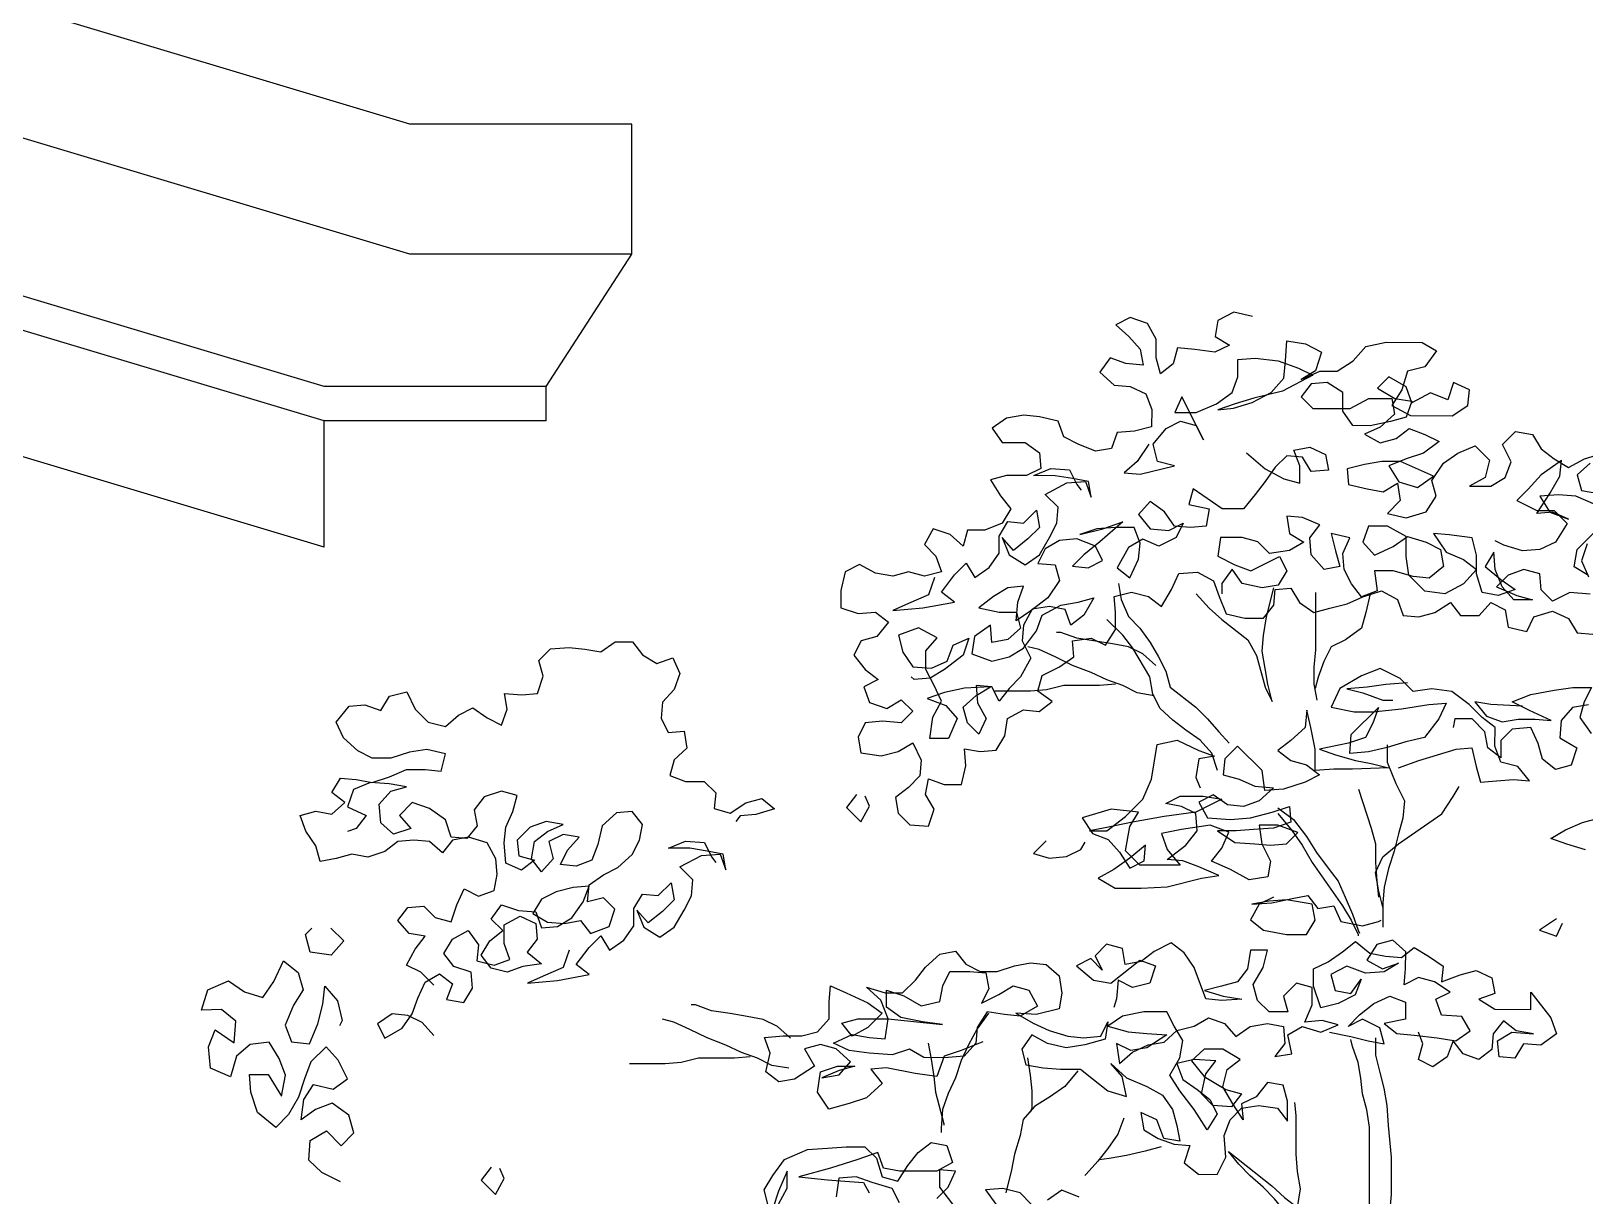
# Model space of a CAD drawing. Header units: millimetres. Extents: x 2002 to 2114, y 811 to 859.
# Drawn here: x 2018.953 to 2019.863, y 819.631 to 820.313 of the extents above; entities that cross this region are included whole.
import ezdxf

# ---------------------------------------------------------------- set-up
doc = ezdxf.new("R2010")
doc.units = ezdxf.units.MM
doc.header["$LTSCALE"] = 0.04
for name, color, linetype in [('02', 1, 'Continuous'), ('0_Architettonico', 8, 'Continuous'), ('chiaro', 252, 'Continuous')]:
    doc.layers.add(name, color=color, linetype=linetype)

msp = doc.modelspace()

# ---------------------------------------------------------------- linework, layer by layer
at = {"layer": '02'}
for p, q in [((2019.17509, 820.25873), (2018.18509, 820.55573)), ((2019.12509, 820.08492), (2018.13509, 820.38192)), ((2019.12509, 820.01092), (2018.00509, 820.34692)), ((2019.30509, 820.25873), (2019.17509, 820.25873)), ((2019.25509, 820.08492), (2019.25509, 820.10492)), ((2019.25509, 820.08492), (2019.25509, 820.10492)), ((2019.12509, 820.01092), (2019.12509, 820.08492)), ((2019.25509, 820.08492), (2019.12509, 820.08492))]:
    msp.add_line(p, q, dxfattribs=at)
msp.add_lwpolyline([(2019.25509, 820.10492), (2019.30509, 820.18251), (2019.30509, 820.25873)], dxfattribs=at)
at = {"layer": '0_Architettonico'}
for points in [[(2019.66856, 820.14608), (2019.65762, 820.14862), (2019.64835, 820.14358), (2019.64666, 820.13432), (2019.65507, 820.12926), (2019.64665, 820.12505), (2019.63487, 820.12675), (2019.62476, 820.1276), (2019.62223, 820.11834), (2019.61465, 820.11245), (2019.61213, 820.12172), (2019.61214, 820.13266), (2019.6071, 820.14193), (2019.597, 820.14531), (2019.58857, 820.1411), (2019.59614, 820.13436), (2019.60287, 820.12678), (2019.60455, 820.11752), (2019.59445, 820.11837), (2019.58519, 820.12174), (2019.57929, 820.11333), (2019.5877, 820.10574), (2019.59696, 820.10489), (2019.60622, 820.10068), (2019.60958, 820.09141), (2019.60957, 820.08131), (2019.59946, 820.07879), (2019.58936, 820.07796), (2019.58598, 820.0687), (2019.57672, 820.06703), (2019.56662, 820.07124), (2019.5582, 820.07546), (2019.55484, 820.08473), (2019.5439, 820.08726), (2019.53464, 820.08811), (2019.52454, 820.08644), (2019.51611, 820.08055), (2019.522, 820.07213), (2019.53547, 820.07211), (2019.54388, 820.06621), (2019.54472, 820.05695), (2019.53629, 820.05275), (2019.52451, 820.05276), (2019.51524, 820.05024), (2019.52113, 820.04098), (2019.52701, 820.03339), (2019.52195, 820.02498), (2019.51185, 820.02078), (2019.50174, 820.02079), (2019.49921, 820.01153), (2019.49164, 820.01827), (2019.48154, 820.02165), (2019.47648, 820.01239), (2019.48321, 820.00565), (2019.48657, 819.99639), (2019.47646, 819.99387), (2019.4672, 819.9964), (2019.45794, 819.99389), (2019.44784, 819.99558), (2019.43858, 820.00064), (2019.43016, 819.99644), (2019.42762, 819.98549), (2019.42761, 819.97539), (2019.43771, 819.97201), (2019.44782, 819.97285), (2019.45539, 819.96695), (2019.44865, 819.95853), (2019.43938, 819.95602), (2019.43517, 819.9476), (2019.44189, 819.93918), (2019.44946, 819.93328), (2019.44104, 819.92907), (2019.4444, 819.91981), (2019.4545, 819.91643), (2019.46292, 819.92148), (2019.46965, 819.91473), (2019.46291, 819.90801), (2019.45197, 819.90886), (2019.44186, 819.90802), (2019.43765, 819.89961), (2019.43932, 819.89035), (2019.45111, 819.88865), (2019.46121, 819.89117), (2019.46964, 819.89621), (2019.47468, 819.8861), (2019.47383, 819.87684), (2019.46709, 819.87011), (2019.4595, 819.86423), (2019.46118, 819.85497), (2019.46791, 819.84822), (2019.47885, 819.84737), (2019.48223, 819.85747), (2019.47719, 819.8659), (2019.47888, 819.87516), (2019.48814, 819.87178), (2019.49824, 819.87177), (2019.50078, 819.88271), (2019.49994, 819.89282), (2019.5092, 819.89112), (2019.51847, 819.89196), (2019.52352, 819.90037), (2019.52522, 819.91047), (2019.53448, 819.91552), (2019.54374, 819.91467), (2019.55133, 819.92055), (2019.54291, 819.92645), (2019.54545, 819.93571), (2019.55555, 819.94076), (2019.56398, 819.94664), (2019.56315, 819.9559), (2019.57409, 819.95758), (2019.58251, 819.95336), (2019.58841, 819.96262), (2019.58842, 819.97272), (2019.58759, 819.98198), (2019.59769, 819.9845), (2019.60779, 819.98196), (2019.61536, 819.97606), (2019.62127, 819.98616), (2019.62548, 819.99542), (2019.63643, 819.99625), (2019.64569, 819.99119), (2019.64905, 819.98192), (2019.65325, 819.97182), (2019.66419, 819.96928), (2019.67513, 819.96927), (2019.68103, 819.97684), (2019.68189, 819.9861), (2019.69115, 819.98694), (2019.69619, 819.97851), (2019.7046, 819.97261), (2019.71387, 819.97513), (2019.72397, 819.97765), (2019.73324, 819.98185), (2019.74419, 819.98521), (2019.75344, 819.98015), (2019.7568, 819.97088), (2019.76606, 819.97003), (2019.77533, 819.97255), (2019.78459, 819.97843), (2019.79048, 819.97085), (2019.80142, 819.97084), (2019.80817, 819.97841), (2019.81658, 819.97419), (2019.81826, 819.96409), (2019.8292, 819.96155), (2019.83342, 819.96997), (2019.84437, 819.97333), (2019.85362, 819.96911), (2019.85867, 819.96068), (2019.86793, 819.95983)], [(2019.60787, 820.07121), (2019.60113, 820.06111), (2019.59355, 820.05438), (2019.60281, 820.05353), (2019.62302, 820.05856), (2019.61292, 820.0611), (2019.6104, 820.0712), (2019.61799, 820.08046), (2019.62641, 820.08466), (2019.63567, 820.08213), (2019.63987, 820.0737), (2019.62726, 820.09897), (2019.62305, 820.08972), (2019.63567, 820.0897), (2019.64747, 820.09474), (2019.65673, 820.10147), (2019.66011, 820.11073), (2019.66012, 820.12083), (2019.67022, 820.12167), (2019.68369, 820.11997), (2019.69547, 820.11575), (2019.70389, 820.11153), (2019.6862, 820.10229), (2019.66936, 820.09809), (2019.65841, 820.09473), (2019.6483, 820.09138), (2019.65757, 820.09221), (2019.66851, 820.09557), (2019.67946, 820.10145), (2019.68705, 820.10986), (2019.6879, 820.11997), (2019.68875, 820.13175), (2019.6997, 820.13006), (2019.70895, 820.125), (2019.70558, 820.11406), (2019.69715, 820.10901), (2019.7081, 820.11405), (2019.71821, 820.11404), (2019.72747, 820.11993), (2019.73506, 820.12834), (2019.74685, 820.13086), (2019.76789, 820.13084), (2019.77631, 820.12578), (2019.76956, 820.11652), (2019.75946, 820.11401), (2019.75608, 820.10306), (2019.75018, 820.09381), (2019.76112, 820.0879), (2019.78554, 820.08788), (2019.7948, 820.09377), (2019.79565, 820.10303), (2019.7864, 820.10725), (2019.78302, 820.09715), (2019.77292, 820.10136), (2019.76197, 820.09548), (2019.75861, 820.10475), (2019.74851, 820.11065), (2019.74177, 820.10392), (2019.75187, 820.09802), (2019.76197, 820.09632), (2019.75859, 820.08707), (2019.74933, 820.08455), (2019.73754, 820.08203), (2019.72744, 820.08204), (2019.72155, 820.09047), (2019.72156, 820.10141), (2019.71231, 820.10731), (2019.70304, 820.10648), (2019.69714, 820.09891), (2019.70387, 820.09217), (2019.72576, 820.09215), (2019.73671, 820.09803), (2019.75018, 820.09802), (2019.75186, 820.08876), (2019.74343, 820.08119), (2019.73417, 820.07698), (2019.74342, 820.07192), (2019.75269, 820.07444), (2019.76027, 820.08033), (2019.76953, 820.07695), (2019.77794, 820.07273), (2019.76868, 820.06601), (2019.75857, 820.06265), (2019.74846, 820.05845), (2019.75435, 820.04918), (2019.76529, 820.0458), (2019.77456, 820.05253), (2019.7552, 820.06097), (2019.74426, 820.06098), (2019.73415, 820.0593), (2019.72405, 820.05679), (2019.72488, 820.04753), (2019.73582, 820.04499), (2019.74508, 820.0433), (2019.75351, 820.04834), (2019.75518, 820.03824), (2019.7476, 820.03067), (2019.75854, 820.02813), (2019.77033, 820.03149), (2019.77623, 820.04074), (2019.77371, 820.05001), (2019.78046, 820.0601), (2019.78888, 820.06599), (2019.79899, 820.07019), (2019.8074, 820.06176), (2019.80487, 820.05166), (2019.7956, 820.04662), (2019.80823, 820.04661), (2019.81665, 820.05165), (2019.82003, 820.06091), (2019.81499, 820.07102), (2019.82257, 820.07859), (2019.83267, 820.07689), (2019.83772, 820.06847), (2019.84529, 820.06257), (2019.8537, 820.05751), (2019.86297, 820.06255), (2019.87392, 820.06591)], [(2019.66512, 820.0661), (2019.67606, 820.05683), (2019.687, 820.05093), (2019.69625, 820.04839), (2019.69626, 820.0585), (2019.6929, 820.06776), (2019.70217, 820.06944), (2019.71143, 820.06522), (2019.7131, 820.05596), (2019.703, 820.05512), (2019.69795, 820.06355), (2019.68869, 820.0644), (2019.68195, 820.05767), (2019.67605, 820.04925), (2019.67015, 820.04168), (2019.66341, 820.03327), (2019.65078, 820.03328), (2019.63395, 820.04508), (2019.63142, 820.03582), (2019.6432, 820.03329), (2019.64151, 820.02319), (2019.63224, 820.02235), (2019.62298, 820.0232), (2019.6171, 820.03163), (2019.60868, 820.03753), (2019.60194, 820.02996), (2019.60867, 820.02153), (2019.61961, 820.02068), (2019.62804, 820.02488), (2019.62382, 820.01647), (2019.61371, 820.01142), (2019.60445, 820.01564), (2019.59603, 820.0106), (2019.58928, 819.99882), (2019.59686, 819.99292), (2019.60192, 820.00386), (2019.60277, 820.01312), (2019.59941, 820.02238), (2019.58846, 820.02239), (2019.57752, 820.02156), (2019.56741, 820.0182), (2019.58089, 820.02156), (2019.59268, 820.02576), (2019.5792, 820.01398), (2019.56993, 820.00641), (2019.56319, 819.99968), (2019.57245, 819.99883), (2019.58087, 820.00304), (2019.57667, 820.01146), (2019.56573, 820.01568), (2019.55562, 820.01485), (2019.5472, 820.0098), (2019.54298, 820.00139), (2019.55308, 820.00053), (2019.5556, 819.99127), (2019.54886, 819.98117), (2019.53875, 819.97361), (2019.53032, 819.96772), (2019.53117, 819.97866), (2019.53455, 819.98792), (2019.52529, 819.98709), (2019.51686, 819.98205), (2019.50844, 819.97532), (2019.52022, 819.97278), (2019.53033, 819.97277), (2019.53284, 819.96351), (2019.52526, 819.95678), (2019.516, 819.9551), (2019.51516, 819.96521), (2019.5059, 819.95848), (2019.5042, 819.94838), (2019.51599, 819.94416), (2019.52609, 819.94668), (2019.53452, 819.95172), (2019.5421, 819.96182), (2019.54548, 819.97107), (2019.55643, 819.97696), (2019.56653, 819.97863), (2019.5758, 819.98115), (2019.5699, 819.97105), (2019.56231, 819.96517), (2019.55895, 819.97443), (2019.54969, 819.97612), (2019.53959, 819.97445), (2019.53453, 819.96519), (2019.53368, 819.95593), (2019.53872, 819.94582), (2019.53282, 819.93488), (2019.52608, 819.92815), (2019.52018, 819.92058), (2019.51597, 819.929), (2019.50671, 819.92986), (2019.50755, 819.91975), (2019.51259, 819.91049), (2019.50837, 819.90123), (2019.50164, 819.90797), (2019.49912, 819.91723), (2019.50671, 819.92396), (2019.51513, 819.92901), (2019.49998, 819.92818), (2019.48819, 819.92566), (2019.47808, 819.9223), (2019.48902, 819.91808), (2019.49575, 819.9105), (2019.49069, 819.89872), (2019.47974, 819.89873), (2019.48144, 819.91136), (2019.4865, 819.92061), (2019.4823, 819.92988), (2019.47725, 819.93914), (2019.47726, 819.95009), (2019.48401, 819.95766), (2019.47307, 819.96356), (2019.46128, 819.95936), (2019.46379, 819.94926), (2019.46968, 819.94083), (2019.48062, 819.93998), (2019.48989, 819.94418), (2019.49326, 819.95344), (2019.50253, 819.95764), (2019.49915, 819.94754), (2019.4882, 819.93913), (2019.47977, 819.93409), (2019.47051, 819.93326), (2019.46883, 819.93494)], [(2019.86968, 820.03561), (2019.8579, 820.04067), (2019.8478, 820.04152), (2019.83685, 820.04069), (2019.84273, 820.03142), (2019.85368, 820.0272), (2019.84442, 820.03142), (2019.83516, 820.03059), (2019.84274, 820.04237), (2019.84865, 820.05246), (2019.8495, 820.06172), (2019.8377, 820.05332), (2019.83012, 820.0449), (2019.82338, 820.03817), (2019.83516, 820.03227), (2019.84526, 820.03226), (2019.85283, 820.02468), (2019.84609, 820.01374), (2019.83682, 820.00954), (2019.82672, 820.0087), (2019.81578, 820.01208), (2019.81073, 820.01461)], [(2019.86633, 820.06002), (2019.85875, 820.0533), (2019.86127, 820.04403), (2019.87137, 820.04234)], [(2019.48235, 819.99302), (2019.47898, 819.98292), (2019.46719, 819.97788), (2019.45792, 819.97368), (2019.4756, 819.97535), (2019.49413, 819.9787), (2019.48656, 819.9846), (2019.49414, 819.9947), (2019.50088, 820.00142), (2019.50593, 819.993), (2019.51435, 819.99889), (2019.52025, 820.0073), (2019.52026, 820.0174), (2019.52532, 820.02582), (2019.53458, 820.02497), (2019.54217, 820.03254), (2019.54384, 820.02243), (2019.5371, 820.0157), (2019.52868, 820.00898), (2019.52195, 820.01656), (2019.52615, 820.00645), (2019.5354, 820.00055), (2019.54383, 820.00644), (2019.54973, 820.01653), (2019.55395, 820.02495), (2019.5548, 820.03421), (2019.54723, 820.04179), (2019.55986, 820.04852), (2019.57081, 820.04935), (2019.57417, 820.04009), (2019.57249, 820.04935), (2019.56323, 820.05104), (2019.55313, 820.05273), (2019.5405, 820.05275), (2019.55061, 820.05695), (2019.56155, 820.05609), (2019.56576, 820.04767), (2019.56828, 820.0443)], [(2019.86626, 819.98341), (2019.85448, 819.98426), (2019.84437, 819.97922), (2019.83764, 819.98596), (2019.83681, 819.99522), (2019.82755, 819.99776), (2019.81829, 819.9944), (2019.81154, 819.98767), (2019.82333, 819.98261), (2019.83258, 819.98007), (2019.82164, 819.98008), (2019.81491, 819.98767), (2019.81071, 819.99777), (2019.80988, 820.00788), (2019.80482, 819.99946), (2019.81407, 819.99188), (2019.82249, 819.98598), (2019.81238, 819.98262), (2019.80312, 819.98431), (2019.79976, 819.99526), (2019.79977, 820.0062), (2019.79726, 820.01631), (2019.78379, 820.018), (2019.77453, 820.01885), (2019.78209, 820.0079), (2019.79219, 820.00368), (2019.79977, 819.99778), (2019.79218, 819.98937), (2019.78123, 819.98349), (2019.76944, 819.98518), (2019.76019, 819.99445), (2019.75852, 820.0054), (2019.75853, 820.01719), (2019.74759, 820.02309), (2019.73664, 820.0231), (2019.73327, 820.01384), (2019.74, 820.00626), (2019.75095, 820.0113), (2019.75937, 820.01718), (2019.77031, 820.01381), (2019.77873, 820.00959), (2019.7804, 819.99948), (2019.77198, 819.99276), (2019.76272, 819.99361), (2019.75093, 819.99699), (2019.73999, 819.997), (2019.74166, 819.98521), (2019.7324, 819.98185), (2019.72651, 819.98943), (2019.72231, 819.99785), (2019.72147, 820.00712), (2019.72569, 820.01637), (2019.71475, 820.01891), (2019.71727, 820.0088), (2019.71978, 819.99954), (2019.71052, 819.99786), (2019.70295, 820.00629), (2019.70212, 820.01639), (2019.70802, 820.02397), (2019.69792, 820.02819), (2019.68866, 820.02904), (2019.69033, 820.01893), (2019.69875, 820.01387), (2019.69033, 820.00883), (2019.67854, 820.00716), (2019.67181, 820.0139), (2019.66255, 820.01643), (2019.64992, 820.01644), (2019.64823, 820.0055), (2019.65832, 820.00044), (2019.66758, 819.99706), (2019.68443, 820.00547), (2019.68863, 819.99704), (2019.68357, 819.98863), (2019.67431, 819.98695), (2019.66252, 819.98949), (2019.65664, 819.99791), (2019.65074, 819.9895), (2019.65073, 819.98361)], [(2019.86543, 819.99436), (2019.85702, 819.99941), (2019.85871, 820.00952), (2019.86882, 820.01961)], [(2019.86461, 820.01288), (2019.86123, 820.00278), (2019.86543, 819.99351)], [(2019.59012, 819.98956), (2019.59179, 819.98029), (2019.59599, 819.97019), (2019.60272, 819.96344), (2019.60861, 819.95502), (2019.61365, 819.9466), (2019.61785, 819.93817), (2019.62037, 819.92891), (2019.63552, 819.91711), (2019.64225, 819.91037), (2019.64897, 819.90278), (2019.65486, 819.89604)], [(2019.63558, 819.98362), (2019.64315, 819.97519), (2019.65072, 819.96845), (2019.66586, 819.95665), (2019.6709, 819.94739), (2019.67594, 819.92886), (2019.68014, 819.92044), (2019.67762, 819.93054), (2019.67595, 819.9398), (2019.67427, 819.94991), (2019.67513, 819.95917), (2019.67682, 819.97011), (2019.68104, 819.98695)], [(2019.70546, 819.9844), (2019.70543, 819.95072), (2019.70458, 819.94062), (2019.70457, 819.93052), (2019.70624, 819.92125)], [(2019.73745, 819.98353), (2019.73491, 819.97258), (2019.73238, 819.96333), (2019.72311, 819.9566), (2019.71469, 819.9524), (2019.71047, 819.94398), (2019.7071, 819.93472), (2019.70541, 819.92799)], [(2019.61196, 819.94155), (2019.60439, 819.94829), (2019.59598, 819.95251), (2019.58672, 819.9542), (2019.57662, 819.95589), (2019.56567, 819.95758), (2019.55641, 819.96096), (2019.55389, 819.96096)], [(2019.64811, 819.88005), (2019.64475, 819.89016), (2019.63802, 819.89774), (2019.62961, 819.90364), (2019.62204, 819.90954), (2019.61447, 819.91629), (2019.61027, 819.92471), (2019.60859, 819.93481), (2019.5985, 819.95166), (2019.59262, 819.95924), (2019.58336, 819.96851)], [(2019.18916, 819.75427), (2019.18159, 819.76186), (2019.17317, 819.76607), (2019.17823, 819.77533), (2019.18413, 819.7829), (2019.17487, 819.78459), (2019.16814, 819.79218), (2019.17404, 819.79975), (2019.18331, 819.80058), (2019.19003, 819.79384), (2019.19929, 819.79131), (2019.20267, 819.80141), (2019.20689, 819.81066), (2019.2153, 819.80645), (2019.22457, 819.80981), (2019.22626, 819.81907), (2019.22543, 819.82833), (2019.22038, 819.83759), (2019.20944, 819.84097), (2019.20018, 819.8393), (2019.19428, 819.83172), (2019.18671, 819.83847), (2019.17745, 819.83932), (2019.16819, 819.83848), (2019.1606, 819.8326), (2019.1505, 819.82924), (2019.14124, 819.83093), (2019.13197, 819.82841), (2019.12271, 819.82674), (2019.12019, 819.836), (2019.11431, 819.84443), (2019.11095, 819.85369), (2019.12021, 819.85621), (2019.12947, 819.85452), (2019.13706, 819.86124), (2019.12948, 819.86714), (2019.13454, 819.87556), (2019.1438, 819.87471), (2019.15306, 819.87302), (2019.16317, 819.87637), (2019.17328, 819.88058), (2019.18422, 819.88057), (2019.19348, 819.87971), (2019.19602, 819.88982), (2019.18507, 819.89235), (2019.17497, 819.89068), (2019.16402, 819.88732), (2019.15308, 819.88733), (2019.14466, 819.89155), (2019.13625, 819.89913), (2019.13205, 819.9084), (2019.13963, 819.91765), (2019.14889, 819.91848), (2019.15815, 819.91511), (2019.16321, 819.92352), (2019.17332, 819.92604), (2019.17836, 819.91593), (2019.18593, 819.90835), (2019.19603, 819.90581), (2019.20361, 819.91254), (2019.21204, 819.91674), (2019.22045, 819.91084), (2019.22887, 819.90662), (2019.23224, 819.91588), (2019.23057, 819.92514), (2019.24067, 819.92429), (2019.24993, 819.92513), (2019.25331, 819.93523), (2019.25079, 819.94449), (2019.25753, 819.95122), (2019.26848, 819.95205), (2019.27774, 819.9512), (2019.287, 819.94951), (2019.29542, 819.95539), (2019.30553, 819.95539), (2019.31141, 819.9478), (2019.31983, 819.94274), (2019.32909, 819.9461), (2019.33329, 819.93684), (2019.32992, 819.92758), (2019.32317, 819.92001), (2019.32232, 819.91075), (2019.32653, 819.90232), (2019.33579, 819.90316), (2019.33746, 819.89305), (2019.32988, 819.88633), (2019.32735, 819.87707), (2019.3366, 819.87369), (2019.34755, 819.87368), (2019.35428, 819.86694), (2019.35343, 819.85768), (2019.36269, 819.85514), (2019.37195, 819.86103), (2019.38122, 819.86355), (2019.38879, 819.85765), (2019.37784, 819.85429), (2019.36858, 819.85345), (2019.36605, 819.85009)], [(2019.61111, 819.92387), (2019.601, 819.92556), (2019.59259, 819.92978), (2019.58333, 819.93315), (2019.57407, 819.93737), (2019.56313, 819.94159), (2019.55303, 819.94665), (2019.54378, 819.95087), (2019.53704, 819.95256)], [(2019.7542, 819.88164), (2019.76599, 819.88584), (2019.78788, 819.89255), (2019.79714, 819.89339), (2019.79966, 819.88244), (2019.80218, 819.87318), (2019.81144, 819.87401), (2019.82154, 819.87484), (2019.8308, 819.87399), (2019.82408, 819.88242), (2019.81398, 819.88495), (2019.81062, 819.89422), (2019.81063, 819.90516), (2019.80305, 819.91106), (2019.79548, 819.91865), (2019.78539, 819.92623), (2019.7736, 819.92793), (2019.76266, 819.92625), (2019.75509, 819.93384), (2019.7433, 819.93974), (2019.73235, 819.93554), (2019.71972, 819.92798), (2019.71466, 819.91704), (2019.72813, 819.9145), (2019.73907, 819.91449), (2019.75591, 819.91616), (2019.77191, 819.91867), (2019.78201, 819.9195), (2019.7778, 819.91024), (2019.76937, 819.89931), (2019.75842, 819.89679), (2019.74747, 819.89343), (2019.73652, 819.89092), (2019.72558, 819.89008), (2019.72643, 819.90103), (2019.74244, 819.91701), (2019.73906, 819.90775), (2019.73485, 819.89934), (2019.72474, 819.89598), (2019.7079, 819.89263), (2019.71716, 819.88925), (2019.72894, 819.88587), (2019.7382, 819.88418), (2019.7483, 819.88164), (2019.72725, 819.88082), (2019.71631, 819.88083), (2019.70536, 819.88), (2019.70537, 819.89263), (2019.70286, 819.90526), (2019.70034, 819.91537), (2019.69949, 819.90526), (2019.69107, 819.89769), (2019.68348, 819.89181), (2019.69105, 819.88591), (2019.70031, 819.88337), (2019.70789, 819.87747), (2019.69946, 819.87327), (2019.68683, 819.86907), (2019.67588, 819.86824), (2019.67421, 819.88003), (2019.65991, 819.89435), (2019.65233, 819.88678), (2019.65148, 819.87752), (2019.66074, 819.87499), (2019.66999, 819.87077), (2019.68094, 819.86992), (2019.67251, 819.86235), (2019.66325, 819.85899), (2019.65399, 819.85984), (2019.64557, 819.86574), (2019.63715, 819.86154), (2019.64219, 819.85227), (2019.65566, 819.85142), (2019.66745, 819.85225), (2019.68008, 819.85561), (2019.69019, 819.85897), (2019.69102, 819.8497), (2019.68092, 819.84635), (2019.66913, 819.84551), (2019.65902, 819.84468), (2019.64808, 819.84469), (2019.65818, 819.83795), (2019.66996, 819.83709), (2019.67922, 819.83624), (2019.68848, 819.83708), (2019.69523, 819.84381), (2019.68344, 819.84803), (2019.6725, 819.84804), (2019.67417, 819.83709), (2019.67921, 819.82698), (2019.67752, 819.81772), (2019.66657, 819.81605), (2019.65564, 819.82195), (2019.64469, 819.82701), (2019.6506, 819.83459), (2019.65481, 819.84384), (2019.64387, 819.84806), (2019.62703, 819.84555), (2019.61524, 819.84304), (2019.6186, 819.83377), (2019.62617, 819.82451), (2019.6026, 819.82453), (2019.59418, 819.83295), (2019.59672, 819.84726), (2019.60178, 819.85568), (2019.58579, 819.85738), (2019.56894, 819.85234), (2019.57483, 819.84307), (2019.58409, 819.8397), (2019.59082, 819.83211), (2019.5967, 819.82285), (2019.60512, 819.82705), (2019.60597, 819.83631), (2019.59671, 819.82874), (2019.58744, 819.82201), (2019.57817, 819.81697), (2019.58827, 819.81107), (2019.60343, 819.81106), (2019.61858, 819.81188), (2019.63879, 819.81692), (2019.6489, 819.81859), (2019.63711, 819.82365), (2019.62786, 819.82703), (2019.6186, 819.82788), (2019.62955, 819.83629), (2019.63629, 819.8447), (2019.63546, 819.85481), (2019.62704, 819.85902), (2019.61778, 819.86072), (2019.62621, 819.86492), (2019.63968, 819.86491), (2019.65062, 819.86321), (2019.63546, 819.85565), (2019.61694, 819.85314), (2019.59841, 819.84979), (2019.58241, 819.84644), (2019.57315, 819.84476), (2019.58325, 819.84475), (2019.5942, 819.85316), (2019.60432, 819.86325), (2019.60938, 819.87504), (2019.61276, 819.89524), (2019.62455, 819.89775), (2019.63718, 819.89185), (2019.64643, 819.88847), (2019.63717, 819.8868), (2019.63548, 819.87585), (2019.638, 819.86996)], [(2019.58838, 819.93062), (2019.57912, 819.92979), (2019.55807, 819.92981), (2019.54796, 819.92729), (2019.5387, 819.92646), (2019.51765, 819.92648)], [(2019.75929, 819.93131), (2019.74666, 819.93048), (2019.73572, 819.9288), (2019.72393, 819.92797), (2019.73319, 819.92544), (2019.74497, 819.92122), (2019.75086, 819.92121)], [(2019.82663, 819.91778), (2019.80811, 819.91863), (2019.79885, 819.92033), (2019.80558, 819.9119), (2019.81484, 819.90853), (2019.8241, 819.9102), (2019.8342, 819.91019), (2019.84346, 819.90934), (2019.83084, 819.91525), (2019.82074, 819.92031), (2019.83169, 819.92451), (2019.84517, 819.92702), (2019.85611, 819.92869), (2019.86706, 819.92868), (2019.86284, 819.92027), (2019.86031, 819.91101), (2019.86703, 819.90174)], [(2019.86536, 819.91858), (2019.8561, 819.91691), (2019.84936, 819.90934), (2019.84851, 819.89923), (2019.85861, 819.89333), (2019.85523, 819.88323), (2019.84596, 819.88071), (2019.83839, 819.88661), (2019.83588, 819.89588), (2019.83167, 819.90514), (2019.82073, 819.90431), (2019.81399, 819.89758), (2019.81398, 819.88748), (2019.80641, 819.89338), (2019.80473, 819.90264), (2019.79716, 819.91023), (2019.78706, 819.91023), (2019.78621, 819.90518)], [(2019.74747, 819.89512), (2019.74746, 819.88501), (2019.7525, 819.87238), (2019.75755, 819.86227), (2019.75669, 819.85217), (2019.75416, 819.84291), (2019.75162, 819.83281), (2019.74825, 819.82271), (2019.74571, 819.81177), (2019.74486, 819.80251), (2019.74485, 819.78819)], [(2019.18913, 819.7248), (2019.1824, 819.73239), (2019.17399, 819.7366), (2019.16473, 819.73746), (2019.1563, 819.73157), (2019.1605, 819.72315), (2019.17061, 819.72903), (2019.17651, 819.73744), (2019.17989, 819.7467), (2019.18411, 819.75596), (2019.19253, 819.761), (2019.2001, 819.7551), (2019.19673, 819.74585), (2019.20683, 819.74415), (2019.21189, 819.75257), (2019.21105, 819.76183), (2019.20095, 819.76521), (2019.19507, 819.77279), (2019.20013, 819.7812), (2019.20939, 819.78625), (2019.21528, 819.77782), (2019.21443, 819.76856), (2019.22453, 819.76603), (2019.23379, 819.76939), (2019.23043, 819.77865), (2019.23044, 819.78959), (2019.23971, 819.79464), (2019.24897, 819.79042), (2019.2498, 819.78116), (2019.2439, 819.77359), (2019.25231, 819.76684), (2019.24137, 819.76517), (2019.2321, 819.76181), (2019.22284, 819.76434), (2019.21696, 819.77193), (2019.22202, 819.78034), (2019.2296, 819.78623), (2019.22287, 819.79297), (2019.22877, 819.80138), (2019.23887, 819.79801), (2019.24897, 819.79715), (2019.25233, 819.78789), (2019.26159, 819.78872), (2019.27002, 819.79377), (2019.27676, 819.80302), (2019.28014, 819.81228), (2019.27088, 819.81145), (2019.26077, 819.80893), (2019.25235, 819.80473), (2019.24729, 819.79631), (2019.2557, 819.79126), (2019.26581, 819.7904), (2019.27507, 819.79208), (2019.28095, 819.7845), (2019.2919, 819.7887), (2019.29528, 819.7988), (2019.28855, 819.80554), (2019.27929, 819.80302), (2019.28014, 819.81312), (2019.28856, 819.81901), (2019.29699, 819.82321), (2019.30541, 819.83078), (2019.30963, 819.8392), (2019.31132, 819.84846), (2019.30544, 819.85604), (2019.29617, 819.8552), (2019.28775, 819.84764), (2019.28521, 819.83669), (2019.28184, 819.82743), (2019.27257, 819.82407), (2019.26331, 819.82493), (2019.26753, 819.83334), (2019.27427, 819.84091), (2019.26501, 819.8426), (2019.25659, 819.8384), (2019.2591, 819.8283), (2019.25236, 819.82073), (2019.24648, 819.82831), (2019.24817, 819.83841), (2019.25575, 819.8443), (2019.26502, 819.8485), (2019.25491, 819.85019), (2019.24565, 819.84683), (2019.23807, 819.83926), (2019.2389, 819.83), (2019.24816, 819.82747), (2019.24058, 819.82158), (2019.23132, 819.8258), (2019.23049, 819.83758), (2019.23134, 819.84684), (2019.23556, 819.8561), (2019.23809, 819.86536), (2019.22883, 819.8679), (2019.21873, 819.86454), (2019.21282, 819.85696), (2019.2145, 819.8477), (2019.2086, 819.84013), (2019.19934, 819.84098), (2019.19598, 819.85109), (2019.18673, 819.85783), (2019.17663, 819.86121), (2019.16904, 819.85364), (2019.17577, 819.84605), (2019.16566, 819.8427), (2019.15809, 819.84944), (2019.15726, 819.86038), (2019.164, 819.86795), (2019.17327, 819.87047), (2019.16316, 819.87217), (2019.15222, 819.87302), (2019.14211, 819.86882), (2019.13874, 819.85872), (2019.14968, 819.85365), (2019.14378, 819.84608), (2019.13872, 819.8444)], [(2019.73061, 819.86903), (2019.73817, 819.84629), (2019.74068, 819.83703), (2019.74067, 819.82608), (2019.74151, 819.81514), (2019.74234, 819.80588)], [(2019.74486, 819.79998), (2019.74234, 819.81009), (2019.74067, 819.82019), (2019.74489, 819.82945), (2019.75415, 819.83702), (2019.77943, 819.85467), (2019.78617, 819.86477), (2019.78955, 819.87066)], [(2019.43677, 819.86593), (2019.43087, 819.85836), (2019.43929, 819.84993), (2019.44435, 819.85919), (2019.44183, 819.86509)], [(2019.68345, 819.85813), (2019.69271, 819.85139), (2019.70028, 819.84128), (2019.70616, 819.83201), (2019.71289, 819.82274), (2019.71877, 819.81516), (2019.72297, 819.80589), (2019.72718, 819.79579), (2019.73053, 819.78652), (2019.73137, 819.78484)], [(2019.68345, 819.85476), (2019.69186, 819.84465), (2019.69774, 819.83623), (2019.70363, 819.82612), (2019.72129, 819.80084), (2019.72633, 819.79242), (2019.73053, 819.784), (2019.73053, 819.78316)], [(2019.8636, 819.83355), (2019.85266, 819.83693), (2019.8434, 819.8403), (2019.85183, 819.84535), (2019.86193, 819.84955), (2019.8712, 819.85206)], [(2019.26843, 819.77478), (2019.26505, 819.76468), (2019.25326, 819.75964), (2019.24399, 819.75544), (2019.26168, 819.7571), (2019.2802, 819.76045), (2019.27263, 819.76635), (2019.28022, 819.77645), (2019.28696, 819.78318), (2019.292, 819.77476), (2019.30043, 819.78064), (2019.30633, 819.78906), (2019.30634, 819.79916), (2019.3114, 819.80757), (2019.32066, 819.80672), (2019.32824, 819.81429), (2019.32992, 819.80419), (2019.32317, 819.79746), (2019.31475, 819.79073), (2019.30802, 819.79832), (2019.31222, 819.78821), (2019.32148, 819.78231), (2019.3299, 819.78819), (2019.3358, 819.79829), (2019.34002, 819.80671), (2019.34087, 819.81597), (2019.3333, 819.82355), (2019.34594, 819.83027), (2019.35688, 819.83111), (2019.36024, 819.82184), (2019.35857, 819.8311), (2019.34931, 819.8328), (2019.3392, 819.83449), (2019.32658, 819.8345), (2019.33668, 819.8387), (2019.34763, 819.83785), (2019.35183, 819.82943), (2019.35435, 819.82606)], [(2019.54788, 819.83889), (2019.5403, 819.83132), (2019.54956, 819.82878), (2019.55966, 819.82962), (2019.56809, 819.83382), (2019.57062, 819.83803)], [(2019.68088, 819.80593), (2019.67246, 819.80173), (2019.6674, 819.79247), (2019.67497, 819.78657), (2019.68844, 819.78404), (2019.70022, 819.78402), (2019.70528, 819.79244), (2019.70361, 819.8017), (2019.68845, 819.80424), (2019.67835, 819.80341), (2019.66825, 819.80173), (2019.68003, 819.80257), (2019.69182, 819.80508), (2019.70109, 819.80676), (2019.70697, 819.79917), (2019.71623, 819.80085), (2019.72044, 819.79158), (2019.73306, 819.78905), (2019.74233, 819.79156), (2019.74401, 819.7924)], [(2019.129, 819.78769), (2019.13649, 819.78022), (2019.12902, 819.77179), (2019.11685, 819.77365), (2019.11404, 819.78394), (2019.11778, 819.78768)], [(2019.84673, 819.79315), (2019.83662, 819.78643), (2019.84672, 819.78305), (2019.85009, 819.79062)], [(2019.51073, 819.72105), (2019.4981, 819.71601), (2019.48799, 819.71266), (2019.48377, 819.70087), (2019.47114, 819.70257), (2019.45431, 819.70595), (2019.44505, 819.70512), (2019.45177, 819.69669), (2019.44251, 819.68828), (2019.4324, 819.68492), (2019.42061, 819.68157), (2019.41388, 819.69167), (2019.41558, 819.70346), (2019.42568, 819.70682), (2019.43579, 819.70681), (2019.42652, 819.70429), (2019.41642, 819.70009), (2019.42652, 819.70177), (2019.43326, 819.70934), (2019.42485, 819.71692), (2019.41559, 819.71946), (2019.40633, 819.71694), (2019.41221, 819.70683), (2019.40042, 819.69926), (2019.39116, 819.69759), (2019.38358, 819.70349), (2019.38612, 819.71443), (2019.38276, 819.7237), (2019.39371, 819.72453), (2019.40465, 819.72452), (2019.41392, 819.72704), (2019.42066, 819.73461), (2019.42067, 819.74471), (2019.42152, 819.75397), (2019.43077, 819.74975), (2019.4434, 819.74385), (2019.45181, 819.73795), (2019.44338, 819.72953), (2019.43412, 819.72449), (2019.42823, 819.73207), (2019.4375, 819.73459), (2019.45518, 819.73458), (2019.48717, 819.73118), (2019.47538, 819.73287), (2019.46275, 819.73541), (2019.45434, 819.74131), (2019.45435, 819.75141), (2019.46445, 819.74804), (2019.47455, 819.74213), (2019.4855, 819.74465), (2019.48719, 819.75391), (2019.4914, 819.76233), (2019.50319, 819.76231), (2019.51245, 819.76146), (2019.51413, 819.7522), (2019.50991, 819.74379), (2019.52002, 819.74883), (2019.52844, 819.75387), (2019.5377, 819.75134), (2019.54274, 819.74207), (2019.53264, 819.73619), (2019.52337, 819.73704), (2019.51327, 819.73873), (2019.50737, 819.72948), (2019.50652, 819.72022), (2019.49978, 819.71264), (2019.48799, 819.71181), (2019.4762, 819.71182), (2019.46779, 819.71688), (2019.45768, 819.71352), (2019.44421, 819.71438), (2019.43243, 819.71607), (2019.42317, 819.72029), (2019.43412, 819.72533), (2019.44422, 819.72364), (2019.45348, 819.72279), (2019.45518, 819.73458), (2019.45098, 819.74552), (2019.44256, 819.75311), (2019.45351, 819.74973), (2019.46361, 819.74972), (2019.47119, 819.75729), (2019.47709, 819.76486), (2019.48552, 819.77243), (2019.49478, 819.77411), (2019.50067, 819.76653), (2019.50909, 819.76231), (2019.51919, 819.7623), (2019.52929, 819.76566), (2019.53856, 819.76733), (2019.54782, 819.76648), (2019.55539, 819.75974), (2019.55706, 819.74964), (2019.55537, 819.74038), (2019.5419, 819.73702), (2019.53011, 819.73787), (2019.54021, 819.73197), (2019.54947, 819.72775), (2019.56041, 819.72438), (2019.56967, 819.72353), (2019.57977, 819.72436), (2019.58399, 819.73277), (2019.5823, 819.72267), (2019.57051, 819.71932), (2019.55956, 819.71764), (2019.54862, 819.72018), (2019.53936, 819.72524), (2019.53346, 819.71682), (2019.53598, 819.70756), (2019.54608, 819.70587), (2019.55618, 819.70502), (2019.56797, 819.705), (2019.57554, 819.6991), (2019.58395, 819.69236), (2019.59489, 819.68898), (2019.59238, 819.70077), (2019.58565, 819.70836), (2019.5949, 819.69993), (2019.60669, 819.69487), (2019.61594, 819.68981), (2019.62183, 819.68138), (2019.62435, 819.67212), (2019.62602, 819.66286), (2019.61676, 819.66455), (2019.61256, 819.6755), (2019.60331, 819.67971), (2019.60498, 819.66961), (2019.61339, 819.66455), (2019.62265, 819.66117), (2019.63191, 819.66032), (2019.62854, 819.65022), (2019.63695, 819.64348), (2019.64789, 819.64347), (2019.65296, 819.65357), (2019.65212, 819.6662), (2019.6555, 819.67546), (2019.66224, 819.68219), (2019.67235, 819.68386), (2019.68329, 819.68217), (2019.68918, 819.67458), (2019.68919, 819.68637), (2019.68667, 819.69563), (2019.67741, 819.69733), (2019.67067, 819.68891), (2019.66224, 819.68471), (2019.66308, 819.67545), (2019.65719, 819.68472), (2019.65131, 819.69483), (2019.65384, 819.70493), (2019.66143, 819.71081), (2019.65133, 819.71672), (2019.64038, 819.71673), (2019.6328, 819.71), (2019.64037, 819.70073), (2019.65299, 819.69314), (2019.66225, 819.69061), (2019.65635, 819.68303), (2019.64541, 819.68389), (2019.63868, 819.69063), (2019.64121, 819.70241), (2019.64711, 819.70998), (2019.63449, 819.71084), (2019.62438, 819.70832), (2019.62774, 819.69906), (2019.63615, 819.69316), (2019.64372, 819.68725), (2019.64793, 819.67883), (2019.64202, 819.66958), (2019.63446, 819.68137), (2019.62605, 819.69232), (2019.62016, 819.70159), (2019.62607, 819.71169), (2019.62776, 819.72179), (2019.62272, 819.73021), (2019.61851, 819.73864), (2019.60504, 819.73865), (2019.59241, 819.73613), (2019.58399, 819.73025), (2019.59577, 819.72687), (2019.60672, 819.72602), (2019.6185, 819.72516), (2019.60671, 819.7176), (2019.59745, 819.71592), (2019.58903, 819.72014), (2019.5907, 819.70835), (2019.59829, 819.71508), (2019.60755, 819.71928), (2019.61681, 819.72096), (2019.6244, 819.72769), (2019.6345, 819.7302), (2019.64293, 819.73525), (2019.65219, 819.73187), (2019.65891, 819.72429), (2019.66734, 819.73017), (2019.67744, 819.73185), (2019.6867, 819.73015), (2019.68754, 819.72005), (2019.68163, 819.71248), (2019.69174, 819.71415), (2019.68922, 819.7251), (2019.69765, 819.73014), (2019.70859, 819.72677), (2019.7187, 819.73097), (2019.70944, 819.7335), (2019.69933, 819.73267), (2019.70355, 819.74277), (2019.70356, 819.75287), (2019.6943, 819.7554), (2019.68672, 819.74783), (2019.68924, 819.73857), (2019.67829, 819.73858), (2019.67156, 819.74532), (2019.66904, 819.75459), (2019.67495, 819.76468), (2019.67748, 819.77478), (2019.66738, 819.77479), (2019.66569, 819.76385), (2019.65978, 819.75628), (2019.65052, 819.75376), (2019.64042, 819.75124), (2019.65136, 819.74787), (2019.6623, 819.74617), (2019.65051, 819.74534), (2019.64125, 819.74619), (2019.63453, 819.76472), (2019.62865, 819.77315), (2019.62108, 819.77905), (2019.61097, 819.774), (2019.60339, 819.76812), (2019.59412, 819.76644), (2019.59245, 819.7757), (2019.58319, 819.77824), (2019.57645, 819.77151), (2019.58065, 819.76309), (2019.57392, 819.76983), (2019.5655, 819.76563), (2019.57559, 819.7572), (2019.58569, 819.7555), (2019.60255, 819.76896), (2019.6118, 819.76558), (2019.60843, 819.75548), (2019.59832, 819.75297), (2019.58991, 819.75718), (2019.58905, 819.74624), (2019.58737, 819.74119)], [(2019.71364, 819.72676), (2019.72627, 819.72422), (2019.73637, 819.72169), (2019.74563, 819.72), (2019.74311, 819.72926), (2019.73301, 819.73432), (2019.72459, 819.73012), (2019.73133, 819.73685), (2019.73976, 819.74358), (2019.74902, 819.74778), (2019.75828, 819.7444), (2019.75827, 819.7343), (2019.74564, 819.73178), (2019.75321, 819.72588), (2019.76331, 819.72503), (2019.77678, 819.72334), (2019.78773, 819.72164), (2019.79615, 819.72753), (2019.79111, 819.73595), (2019.77932, 819.7368), (2019.77596, 819.74607), (2019.78438, 819.75027), (2019.77513, 819.75617), (2019.76587, 819.75871), (2019.75745, 819.7545), (2019.7583, 819.76377), (2019.75831, 819.77387), (2019.75074, 819.78061), (2019.74147, 819.77809), (2019.73557, 819.76884), (2019.74483, 819.76378), (2019.75409, 819.76714), (2019.74567, 819.76209), (2019.73472, 819.76126), (2019.72378, 819.76548), (2019.71451, 819.76044), (2019.71703, 819.75117), (2019.72629, 819.74948), (2019.73219, 819.7579), (2019.72882, 819.74864), (2019.71871, 819.7436), (2019.7086, 819.74108), (2019.7044, 819.75371), (2019.70441, 819.76381), (2019.71284, 819.76802), (2019.72126, 819.7739), (2019.72884, 819.77979), (2019.73726, 819.77305), (2019.74652, 819.77135), (2019.75578, 819.7705), (2019.76336, 819.77639), (2019.77177, 819.77133), (2019.78019, 819.76543), (2019.77934, 819.75617), (2019.79029, 819.76037), (2019.79955, 819.76289), (2019.80881, 819.75867), (2019.81048, 819.7494), (2019.80122, 819.74605), (2019.81047, 819.74014), (2019.83152, 819.74012), (2019.83153, 819.75023), (2019.84331, 819.73506), (2019.84666, 819.7258), (2019.8374, 819.71907), (2019.82729, 819.71992), (2019.82224, 819.71151), (2019.81298, 819.71236), (2019.81214, 819.72162), (2019.82057, 819.72666), (2019.83319, 819.72581), (2019.82309, 819.7275), (2019.81552, 819.7334), (2019.80962, 819.72583), (2019.80877, 819.71657), (2019.80119, 819.71068), (2019.79193, 819.71406), (2019.78604, 819.72164), (2019.78267, 819.71239), (2019.77424, 819.7065), (2019.76583, 819.71072), (2019.76836, 819.71998), (2019.76584, 819.72671)], [(2019.13458, 819.63907), (2019.12366, 819.64449), (2019.11594, 819.65185), (2019.11671, 819.66325), (2019.12632, 819.66905), (2019.13501, 819.66009), (2019.14236, 819.66781), (2019.13945, 819.67807), (2019.12964, 819.68526), (2019.11987, 819.68154), (2019.11154, 819.67543), (2019.11311, 819.6873), (2019.1187, 819.69614), (2019.13026, 819.69328), (2019.13859, 819.6994), (2019.13311, 819.7103), (2019.12619, 819.71814), (2019.11722, 819.70945), (2019.1134, 819.6995), (2019.11006, 819.68874), (2019.10415, 819.67861), (2019.09679, 819.67089), (2019.08602, 819.67969), (2019.08214, 819.69155), (2019.08131, 819.70198), (2019.09222, 819.70201), (2019.09995, 819.68919), (2019.10233, 819.70155), (2019.09861, 819.71133), (2019.09281, 819.72094), (2019.08158, 819.71962), (2019.07374, 819.7127), (2019.07008, 819.70066), (2019.05836, 819.7056), (2019.05736, 819.71812), (2019.06118, 819.72807), (2019.07227, 819.72056), (2019.07336, 819.73324), (2019.06484, 819.74012), (2019.05313, 819.7396), (2019.05679, 819.75164), (2019.06897, 819.75681), (2019.07829, 819.75042), (2019.08905, 819.74708), (2019.09544, 819.7564), (2019.10118, 819.76861), (2019.1097, 819.76173), (2019.11262, 819.75147), (2019.10703, 819.74264), (2019.10209, 819.73091), (2019.1058, 819.72113), (2019.11639, 819.71988), (2019.12134, 819.7316), (2019.12419, 819.74316), (2019.12545, 819.75375), (2019.13285, 819.74511), (2019.13545, 819.73357), (2019.13401, 819.73051)], [(2019.39804, 819.7233), (2019.39047, 819.73004), (2019.38205, 819.73426), (2019.37279, 819.73595), (2019.36269, 819.73765), (2019.35175, 819.73934), (2019.34249, 819.74272), (2019.33996, 819.74272)], [(2019.39718, 819.70562), (2019.38708, 819.70732), (2019.37866, 819.71153), (2019.3694, 819.71491), (2019.36015, 819.71913), (2019.34921, 819.72335), (2019.33911, 819.72841), (2019.32985, 819.73263), (2019.32312, 819.73432)], [(2019.51411, 819.73789), (2019.50737, 819.72863), (2019.50231, 819.71938), (2019.49809, 819.71012), (2019.49472, 819.70002), (2019.4905, 819.69076), (2019.48712, 819.6815), (2019.48627, 819.67056), (2019.48627, 819.66803)], [(2019.74058, 819.72337), (2019.74057, 819.71327), (2019.74309, 819.70316), (2019.7456, 819.6939), (2019.74728, 819.68379), (2019.74811, 819.672), (2019.74978, 819.65348), (2019.74976, 819.63159), (2019.74721, 819.60381), (2019.74719, 819.59118), (2019.74803, 819.57939), (2019.7497, 819.56845), (2019.74966, 819.52719), (2019.75469, 819.4994), (2019.75552, 819.49014), (2019.7572, 819.48004), (2019.75887, 819.47077), (2019.76223, 819.46319)], [(2019.47874, 819.72024), (2019.48041, 819.71098), (2019.48209, 819.70087), (2019.48292, 819.69161), (2019.48796, 819.67308), (2019.48795, 819.67224)], [(2019.74876, 819.46742), (2019.74878, 819.4792), (2019.74457, 819.48931), (2019.74207, 819.5171), (2019.74208, 819.5272), (2019.74041, 819.5373), (2019.73873, 819.54657), (2019.73874, 819.55667), (2019.73791, 819.56677), (2019.73792, 819.57688), (2019.73709, 819.58698), (2019.73716, 819.67117), (2019.73549, 819.68128), (2019.73297, 819.69054), (2019.73214, 819.6998), (2019.73046, 819.70907), (2019.7271, 819.71833), (2019.72627, 819.72254)], [(2019.37445, 819.71238), (2019.36519, 819.71154), (2019.34414, 819.71156), (2019.33404, 819.70905), (2019.32478, 819.70821), (2019.30373, 819.70823)], [(2019.53682, 819.71177), (2019.5385, 819.70166), (2019.53933, 819.6924), (2019.53932, 819.6823), (2019.53848, 819.67977)], [(2019.56628, 819.70416), (2019.5587, 819.69491), (2019.55027, 819.68902), (2019.54101, 819.68314), (2019.53426, 819.67557), (2019.53257, 819.66631), (2019.52919, 819.65537), (2019.5275, 819.64611), (2019.52412, 819.63264)], [(2019.7337, 819.56173), (2019.72781, 819.57268), (2019.72193, 819.58447), (2019.7152, 819.59289), (2019.70847, 819.59964), (2019.7009, 819.60638), (2019.69417, 819.61312), (2019.68829, 819.6207), (2019.68156, 819.62913), (2019.67483, 819.63587), (2019.66726, 819.64261), (2019.66053, 819.64935), (2019.65464, 819.65694), (2019.67988, 819.63671), (2019.68745, 819.62996), (2019.69502, 819.62406), (2019.69672, 819.63501), (2019.69504, 819.64511), (2019.69421, 819.65522), (2019.69423, 819.67795), (2019.6934, 819.68553)], [(2019.5932, 819.67636), (2019.58982, 819.6671), (2019.58392, 819.65868), (2019.57802, 819.65111), (2019.57128, 819.64354), (2019.57044, 819.6427)], [(2019.3852, 819.62435), (2019.38268, 819.63445), (2019.38774, 819.64287), (2019.39448, 819.65212), (2019.40796, 819.658), (2019.41975, 819.65883), (2019.43069, 819.65967), (2019.44164, 819.65966), (2019.44837, 819.65291), (2019.45172, 819.64197), (2019.46098, 819.63943), (2019.46688, 819.64869), (2019.47279, 819.65626), (2019.48037, 819.66215), (2019.48963, 819.66045), (2019.49299, 819.65035), (2019.48372, 819.6453), (2019.46183, 819.64532), (2019.45257, 819.64702), (2019.44921, 819.65628), (2019.43742, 819.65208), (2019.42142, 819.64705), (2019.40289, 819.64201), (2019.41973, 819.64031), (2019.42983, 819.63946), (2019.44078, 819.63861), (2019.44414, 819.63271)], [(2019.61507, 819.6595), (2019.60581, 819.65698), (2019.59486, 819.65446), (2019.58476, 819.65279), (2019.57886, 819.65195)], [(2019.22285, 819.64769), (2019.21695, 819.64012), (2019.22536, 819.63169), (2019.23042, 819.64095), (2019.2279, 819.64684)], [(2019.39109, 819.62603), (2019.39615, 819.63528), (2019.39616, 819.64539), (2019.3911, 819.6336), (2019.38772, 819.6235)], [(2019.46181, 819.6268), (2019.45761, 819.63523), (2019.44583, 819.6386), (2019.43657, 819.64198), (2019.42647, 819.64115), (2019.42477, 819.6302)], [(2019.48371, 819.62931), (2019.49045, 819.63604), (2019.49467, 819.64529), (2019.4854, 819.64615), (2019.4854, 819.63604), (2019.49296, 819.62593)], [(2019.53927, 819.62589), (2019.53254, 819.63263), (2019.52244, 819.63517), (2019.51234, 819.63433), (2019.51822, 819.62591)], [(2019.56706, 819.63007), (2019.55696, 819.63429), (2019.54853, 819.62841)]]:
    msp.add_lwpolyline(points, dxfattribs=at)
at = {"layer": 'chiaro'}
for p, q in [((2019.17509, 820.18251), (2018.18509, 820.47951)), ((2019.12509, 820.10492), (2018.13509, 820.40192)), ((2019.30509, 820.18251), (2019.17509, 820.18251)), ((2019.25509, 820.10492), (2019.12509, 820.10492))]:
    msp.add_line(p, q, dxfattribs=at)

doc.saveas('drawing.dxf')
